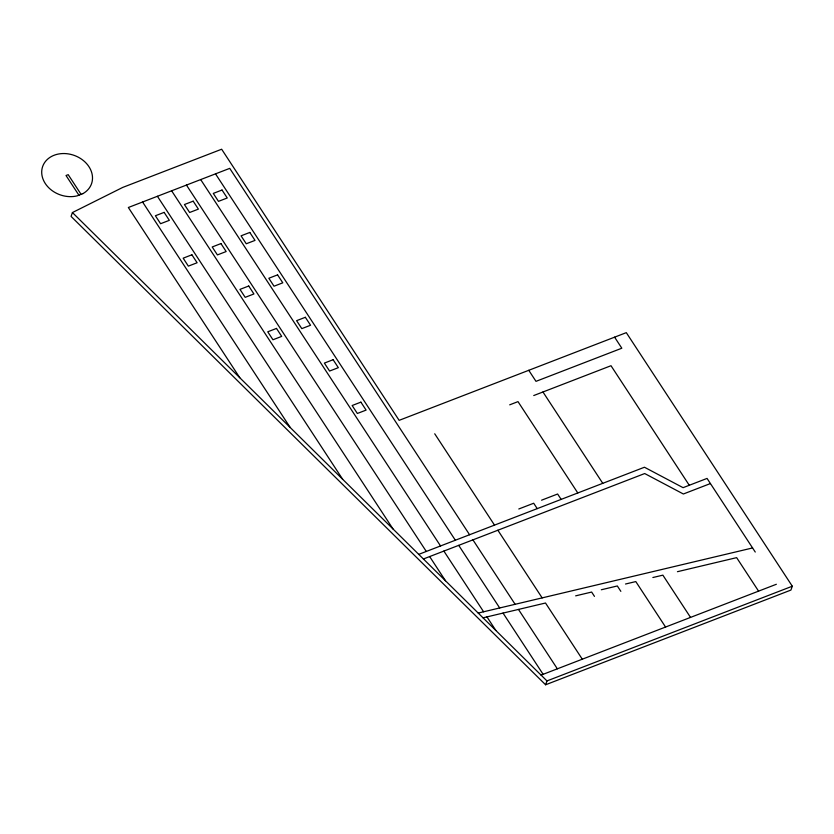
<?xml version="1.0" encoding="UTF-8"?>
<svg xmlns="http://www.w3.org/2000/svg" width="834" height="834" viewBox="0 0 834 834"><rect width="100%" height="100%" fill="white"/><g stroke="black" fill="none" stroke-linecap="round" stroke-linejoin="round"><path stroke-width="1.25" d="M72.433 212.555L71.067 216.402L545.603 684.777L790.934 590.065L792.3 586.219L626.303 332.651L399.142 420.346L221.656 149.223L122.723 187.421L72.433 212.555L546.968 680.93L545.603 684.777M509.699 404.834L517.997 401.623L577.795 492.967M533.739 395.545L610.999 365.719L689.27 485.273M518.79 508.99L533.697 503.236L537.221 508.625M541.568 500.202L557.623 494.009L561.146 499.389M418.741 554.37L644.442 467.238L683.077 487.671L707.055 478.414L755.26 552.045M423.411 558.978L644.703 473.545L683.369 493.999L710.422 483.553M541.068 675.113L776.36 584.269M546.968 680.93L792.3 586.219M478.216 613.063L752.581 547.948M483.042 617.827L545.509 603.013L582.288 659.194M575.648 595.851L591.64 592.057L594.465 596.373M601.324 589.763L617.327 585.968L620.85 591.348M625.521 584.019L635.8 581.579L665.563 627.043M652.866 577.524L662.874 575.158L690.531 617.41M677.437 571.697L736.641 557.644L758.575 591.139M614.595 337.165L621.82 348.216L535.991 381.346L528.766 370.306M542.965 391.99L602.753 483.324M434.722 433.774L494.51 525.118M497.867 530.236L542.152 597.895M469.584 534.74L229.736 168.364L128.353 207.499L239.796 377.75M472.93 539.859L515.12 604.306M518.467 609.425L557.352 668.826M215.506 173.858L455.354 540.234M458.7 545.353L499.691 607.965M503.038 613.084L543.122 674.31M200.681 179.581L440.529 545.957M443.876 551.076L483.616 611.781M486.973 616.899L495.865 630.494M186.451 185.075L426.299 551.451M429.656 556.57L445.492 580.777M171.627 190.798L393.022 528.975M157.407 196.292L342.649 479.258M142.583 202.005L290.18 427.467M81.148 194.447L68.2 174.671L66.022 175.515L78.969 195.292M82.837 193.665L77.135 195.865A25.927 20.944 19.6 0 1 41.71 171.543A25.927 20.944 19.6 0 1 78.542 157.324A25.927 20.944 19.6 0 1 82.837 193.665M164.131 212.378L155.385 215.756L160.587 223.71L169.344 220.332L164.131 212.378M193.186 201.161L184.429 204.538L189.641 212.493L198.388 209.115L193.186 201.161M222.032 190.027L213.285 193.405L218.487 201.359L227.244 197.981L222.032 190.027M191.903 254.797L183.157 258.175L188.359 266.129L197.116 262.752L191.903 254.797M220.958 243.58L212.201 246.968L217.413 254.923L226.16 251.534L220.958 243.58M249.804 232.446L241.057 235.824L246.259 243.778L255.016 240.4L249.804 232.446M248.73 286.01L239.973 289.388L245.186 297.342L253.932 293.964L248.73 286.01M277.576 274.866L268.829 278.254L274.032 286.208L282.789 282.82L277.576 274.866M276.502 328.429L267.745 331.807L272.958 339.761L281.704 336.383L276.502 328.429M305.348 317.295L296.602 320.673L301.804 328.627L310.561 325.25L305.348 317.295M333.12 359.715L324.374 363.092L329.576 371.047L338.333 367.669L333.12 359.715M360.893 402.144L352.146 405.522L357.348 413.476L366.105 410.099L360.893 402.144"/></g></svg>
